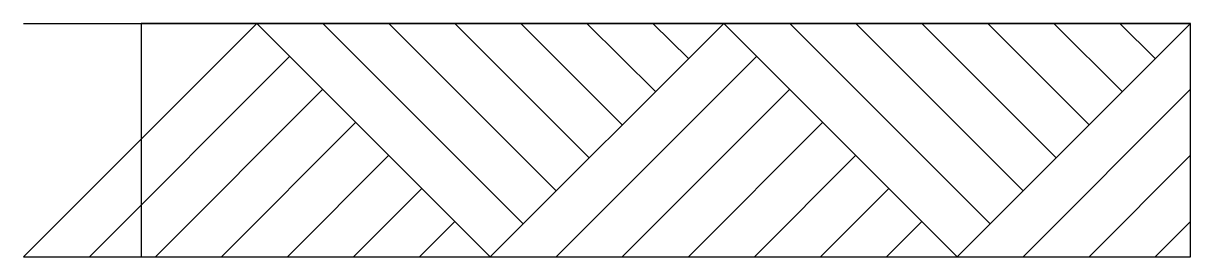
# Model space of a CAD drawing. Extents: x -250 to 0, y -50 to 0.
import ezdxf

# ---------------------------------------------------------------- set-up
doc = ezdxf.new("R2010")
doc.units = 0
doc.layers.get('0').update_dxf_attribs({"linetype": 'CONTINUOUS'})

msp = doc.modelspace()

# ---------------------------------------------------------------- linework, layer by layer
at = {"linetype": 'CONTINUOUS'}
for p, q in [((-250, 0), (0, 0)), ((-200, 0), (-250, -50)), ((-224.8, 0), (-224.8, -50)), ((-224.8, 0), (-224.8, -50)), ((0, 0), (-224.8, 0)), ((0, 0), (-224.8, 0)), ((-200, 0), (-150, -50)), ((-185.86, 0), (-142.93, -42.93)), ((-171.72, 0), (-135.86, -35.86)), ((-157.57, 0), (-128.79, -28.79)), ((-100, 0), (-150, -50)), ((-143.43, 0), (-121.72, -21.72)), ((-129.29, 0), (-114.64, -14.64)), ((-115.15, 0), (-107.57, -7.57)), ((-100, 0), (-50, -50)), ((-85.86, 0), (-42.93, -42.93)), ((-71.72, 0), (-35.86, -35.86)), ((-57.57, 0), (-28.79, -28.79)), ((0, 0), (-50, -50)), ((-43.43, 0), (-21.72, -21.72)), ((-29.29, 0), (-14.64, -14.64)), ((-15.15, 0), (-7.57, -7.57)), ((0, -50), (0, 0)), ((0, -50), (0, 0)), ((-192.93, -7.07), (-235.86, -50)), ((-92.93, -7.07), (-135.86, -50)), ((-185.86, -14.14), (-221.72, -50)), ((-85.86, -14.14), (-121.72, -50)), ((0, -14.14), (-35.86, -50)), ((-178.79, -21.21), (-207.57, -50)), ((-78.79, -21.21), (-107.57, -50)), ((-171.72, -28.28), (-193.43, -50)), ((-71.72, -28.28), (-93.43, -50)), ((0, -28.28), (-21.72, -50)), ((-164.64, -35.36), (-179.29, -50)), ((-64.64, -35.36), (-79.29, -50)), ((-157.57, -42.43), (-165.15, -50)), ((-57.57, -42.43), (-65.15, -50)), ((0, -42.43), (-7.57, -50)), ((-250, -50), (0, -50)), ((-224.8, -50), (0, -50))]:
    msp.add_line(p, q, dxfattribs=at)

doc.saveas('drawing.dxf')
